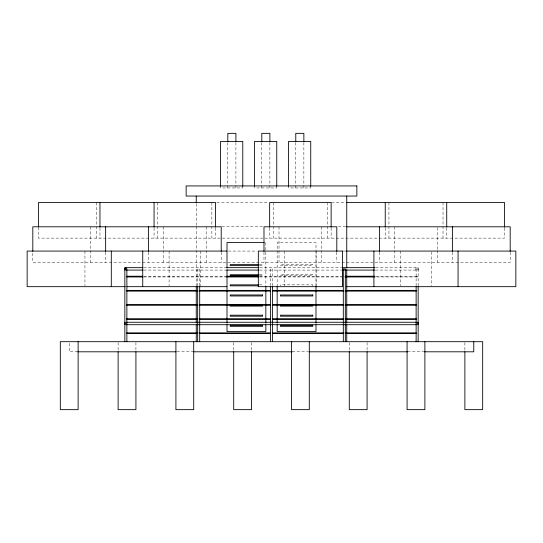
<?xml version="1.0" encoding="UTF-8"?>
<svg xmlns="http://www.w3.org/2000/svg" width="543" height="543" viewBox="0 0 543 543"><rect width="100%" height="100%" fill="white"/><g stroke="black" fill="none" stroke-linecap="round" stroke-linejoin="round"><path stroke-width="0.41" stroke-dasharray="2.71 2.04" d="M216.779 202.525L268.425 202.525M331.563 202.525L345.246 202.525M221.897 226.798L262.473 226.798M338.316 226.798L345.776 226.798M228.298 251.07L256.907 251.07M343.04 251.07L345.565 251.07M259.282 264.624L262.602 264.624L262.602 265.636L259.282 265.636M143.644 267.658L225.779 267.658M259.649 267.658L341.778 267.658M375.647 267.658L418.354 267.658L418.354 270.081L375.647 270.081M143.644 270.081L225.779 270.081M259.649 270.081L341.778 270.081M259.282 274.738L262.602 274.738L262.602 275.749L259.282 275.749M143.644 276.231L225.779 276.231M259.649 276.231L341.778 276.231M375.647 276.231L417.621 276.231L417.621 276.964L375.647 276.964M143.644 276.964L225.779 276.964M259.649 276.964L341.778 276.964M259.282 284.851L262.602 284.851L262.602 285.862M77.703 351.803L69.226 351.803L69.226 342.531M176.937 351.803L193.05 351.803M292.277 351.803L308.39 351.803M407.623 351.803L423.737 351.803M510.189 252.224L510.189 262.398L32.811 262.398L32.811 252.224M504.522 227.951L504.522 238.126L38.478 238.126L38.478 227.951M464.876 342.531L464.876 350.921M452.394 252.224L452.394 262.398M446.726 227.951L446.726 238.126M443.034 202.525L443.034 238.126M437.366 227.646L437.366 249.685M437.366 250.533L437.366 262.398M431.705 251.918L431.705 285.822M418.151 285.808L418.151 268.873L416.128 268.873L416.128 285.808M417.139 267.658L417.139 270.081M417.139 276.231L417.139 276.964M416.651 276.231L416.651 276.964M415.924 267.658L415.924 270.081M400.266 251.07L400.266 285.822M394.598 226.798L394.598 249.685M394.598 250.533L394.598 262.398M388.937 202.525L388.937 238.126M385.238 227.951L385.238 238.126M379.571 252.224L379.571 262.398M367.088 342.531L367.088 350.921M349.292 342.531L349.292 350.921M336.809 252.224L336.809 262.398M331.142 227.951L331.142 238.126M327.443 202.525L327.443 238.126M321.782 226.798L321.782 249.685M321.782 250.533L321.782 262.398M316.114 251.07L316.114 285.822M315.999 285.801L315.999 242.572L277.161 242.572L277.161 285.801M312.761 285.862L312.761 284.851L280.398 284.851L280.398 285.862M310.739 186.269L310.739 187.959L288.489 187.959L288.489 186.269M303.863 142.585L303.863 187.959M295.772 142.585L295.772 187.959M284.675 251.07L284.675 285.822M279.014 226.798L279.014 249.685M279.014 250.533L279.014 262.398M276.76 186.269L276.76 187.959L254.511 187.959L254.511 186.269M273.346 202.525L273.346 238.126M272.511 285.808L272.511 268.873L270.489 268.873L270.489 285.808M269.885 142.585L269.885 187.959M269.654 227.951L269.654 238.126M265.839 242.572L265.839 285.801M263.986 252.224L263.986 262.398M261.794 142.585L261.794 187.959M251.504 342.531L251.504 350.921M242.775 186.269L242.775 187.959L220.526 187.959L220.526 186.269M235.9 142.585L235.9 187.959M233.7 342.531L233.7 350.921M227.809 142.585L227.809 187.959M221.218 252.224L221.218 262.398M215.557 227.951L215.557 238.126M211.858 202.525L211.858 238.126M206.191 226.798L206.191 249.685M206.191 250.533L206.191 262.398M200.53 251.07L200.53 285.822M199.695 285.808L199.695 268.873L197.672 268.873L197.672 285.808M196.254 203.673L196.254 225.684M196.254 226.533L196.254 249.393M196.254 250.242L196.254 285.808M169.09 251.07L169.09 285.822M163.429 226.798L163.429 249.685M163.429 250.533L163.429 262.398M157.762 202.525L157.762 238.126M154.063 227.951L154.063 238.126M148.402 252.224L148.402 262.398M135.92 342.531L135.92 350.921M118.116 342.531L118.116 350.921M105.634 252.224L105.634 262.398M99.966 227.951L99.966 238.126M96.274 202.525L96.274 238.126M90.606 226.798L90.606 249.685M90.606 250.533L90.606 262.398M84.946 251.07L84.946 285.822M312.761 264.624L280.398 264.624L280.398 265.636L312.761 265.636L312.761 264.624M312.761 274.738L280.398 274.738L280.398 275.749L312.761 275.749L312.761 274.738"/><path stroke-width="0.81" d="M346.862 202.525L504.522 202.525L504.522 227.103M346.604 226.798L510.189 226.798L510.189 251.375M264.149 242.572L227.001 242.572L227.001 268.004M226.886 251.07L27.15 251.07L27.15 286.67L125.331 286.67M346.407 251.07L515.85 251.07L515.85 286.67L346.407 286.67M258.448 264.624L230.239 264.624L230.239 265.636L258.448 265.636M142.795 267.658L124.646 267.658L124.646 270.081M226.621 267.658L258.801 267.658M342.626 267.658L374.799 267.658M142.795 270.081L125.861 270.081L125.861 267.658M226.621 270.081L258.801 270.081M342.626 270.081L374.799 270.081M258.448 274.738L230.239 274.738L230.239 275.749L258.448 275.749M126.709 276.231L142.795 276.231M226.621 276.231L258.801 276.231M345.165 276.231L374.799 276.231M126.709 276.964L142.795 276.964M226.621 276.964L258.801 276.964M345.165 276.964L374.799 276.964M258.448 284.851L230.239 284.851L230.239 285.862L258.448 285.862M127.014 286.67L226.886 286.67M126.709 290.39L197.835 290.39M199.525 290.39L270.652 290.39M272.348 290.39L343.475 290.39M345.165 290.39L416.291 290.39M126.709 291.123L197.835 291.123M199.525 291.123L270.652 291.123M272.348 291.123L343.475 291.123M345.165 291.123L416.291 291.123M126.709 304.555L197.835 304.555M199.525 304.555L270.652 304.555M272.348 304.555L343.475 304.555M345.165 304.555L416.291 304.555M126.709 305.281L197.835 305.281M199.525 305.281L270.652 305.281M272.348 305.281L343.475 305.281M345.165 305.281L416.291 305.281M126.709 318.714L197.835 318.714M199.525 318.714L270.652 318.714M272.348 318.714L343.475 318.714M345.165 318.714L416.291 318.714M126.709 319.44L197.835 319.44M199.525 319.44L270.652 319.44M272.348 319.44L343.475 319.44M345.165 319.44L416.291 319.44M126.709 332.873L197.835 332.873M199.525 332.873L270.652 332.873M272.348 332.873L343.475 332.873M345.165 332.873L416.291 332.873M126.709 333.599L197.835 333.599M199.525 333.599L270.652 333.599M272.348 333.599L343.475 333.599M345.165 333.599L416.291 333.599M77.703 351.803L176.088 351.803M193.899 351.803L292.277 351.803M309.238 351.803L407.623 351.803M424.585 351.803L473.774 351.803L473.774 341.69M464.876 351.762L464.876 409.653L482.679 409.653L482.679 341.69L60.321 341.69L60.321 409.653L78.124 409.653L78.124 341.69M458.054 251.07L458.054 286.67M452.394 226.798L452.394 251.375M446.726 202.525L446.726 227.103M424.884 341.69L424.884 409.653L407.08 409.653L407.08 341.69M418.354 322.27L418.354 324.7M418.151 286.65L418.151 341.69M416.128 286.65L416.128 341.69M385.238 202.525L385.238 227.103M379.571 226.798L379.571 251.375M373.91 251.07L373.91 286.67M367.088 351.762L367.088 409.653L349.292 409.653L349.292 351.762M346.746 196.05L346.746 268.025M346.746 269.715L346.746 323.065M346.746 324.755L346.746 341.69M345.328 341.69L345.328 268.873L343.305 268.873L343.305 341.69M336.809 251.375L336.809 226.798L263.986 226.798L263.986 251.375M331.142 227.103L331.142 202.525L269.654 202.525L269.654 227.103M315.999 286.65L315.999 323.099M315.999 324.795L315.999 331.576L277.161 331.576L277.161 324.795M310.739 186.269L310.739 141.438L288.489 141.438L288.489 186.269M309.3 341.69L309.3 409.653L291.496 409.653L291.496 341.69M303.863 141.75L303.863 133.347L295.772 133.347L295.772 141.75M277.161 286.65L277.161 323.099M276.76 186.269L276.76 141.438L254.511 141.438L254.511 186.269M272.511 286.65L272.511 341.69M270.489 286.65L270.489 341.69M269.885 141.75L269.885 133.347L261.794 133.347L261.794 141.75M265.839 286.65L265.839 323.099M265.839 324.795L265.839 331.576L227.001 331.576L227.001 324.795M251.504 351.762L251.504 409.653L233.7 409.653L233.7 351.762M242.775 186.269L242.775 141.438L220.526 141.438L220.526 186.269M235.9 141.75L235.9 133.347L227.809 133.347L227.809 141.75M227.001 269.701L227.001 323.099M221.218 251.375L221.218 226.798L32.811 226.798L32.811 251.375M215.557 227.103L215.557 202.525L38.478 202.525L38.478 227.103M199.695 286.65L199.695 341.69M197.672 286.65L197.672 341.69M196.254 196.05L196.254 202.824M196.254 286.65L196.254 323.065M196.254 324.755L196.254 341.69M193.708 341.69L193.708 409.653L175.912 409.653L175.912 341.69M154.063 202.525L154.063 227.103M148.402 226.798L148.402 251.375M142.734 251.07L142.734 286.67M135.92 351.762L135.92 409.653L118.116 409.653L118.116 351.762M126.872 341.69L126.872 268.873L124.849 268.873L124.849 341.69M124.646 322.27L124.646 324.7M111.295 251.07L111.295 286.67M105.634 226.798L105.634 251.375M99.966 202.525L99.966 227.103M356.86 185.937L186.14 185.937L186.14 196.05L356.86 196.05L356.86 185.937M342.47 251.07L258.325 251.07L258.325 286.67L342.47 286.67L342.47 251.07M262.602 294.964L230.239 294.964L230.239 295.976L262.602 295.976L262.602 294.964M312.761 294.964L280.398 294.964L280.398 295.976L312.761 295.976L312.761 294.964M262.602 305.078L230.239 305.078L230.239 306.089L262.602 306.089L262.602 305.078M312.761 305.078L280.398 305.078L280.398 306.089L312.761 306.089L312.761 305.078M262.602 315.191L230.239 315.191L230.239 316.202L262.602 316.202L262.602 315.191M312.761 315.191L280.398 315.191L280.398 316.202L312.761 316.202L312.761 315.191M417.139 322.27L125.861 322.27L125.861 324.7L417.139 324.7L417.139 322.27M262.602 325.305L230.239 325.305L230.239 326.316L262.602 326.316L262.602 325.305M312.761 325.305L280.398 325.305L280.398 326.316L312.761 326.316L312.761 325.305"/></g></svg>
